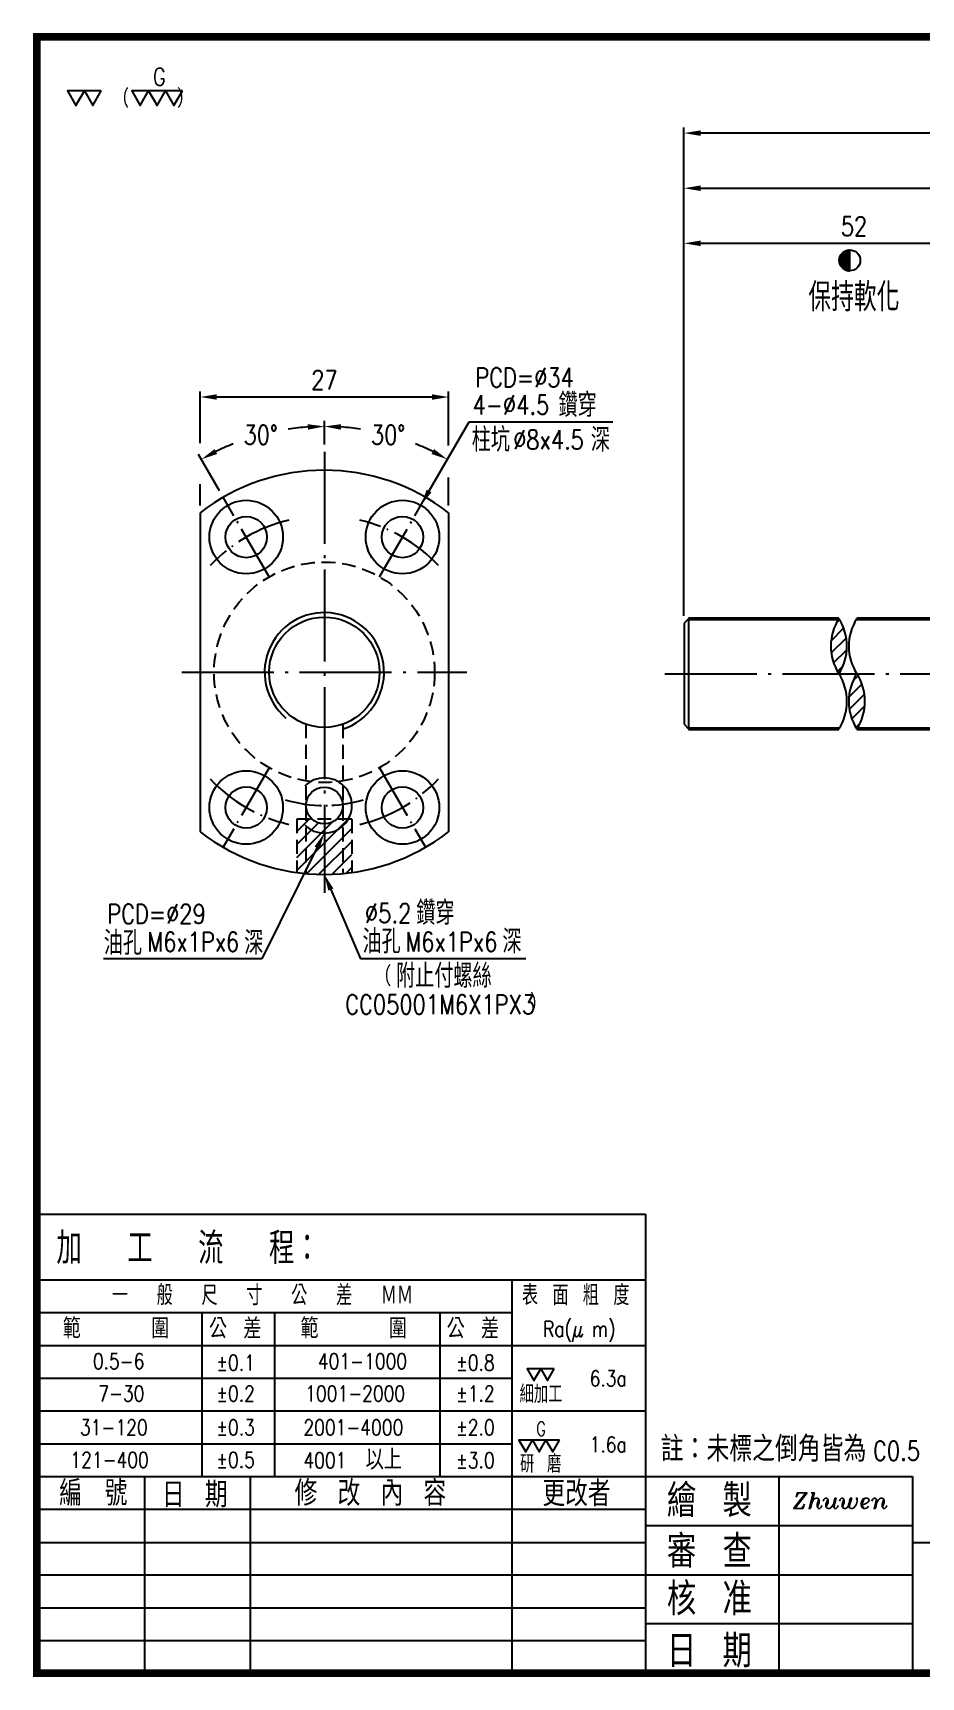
# Model space of a CAD drawing. Header units: millimetres. Extents: x 4928 to 5180, y 39 to 218.
# Drawn here: x 4927.5 to 5024.2, y 39.4 to 218.4 of the extents above; entities that cross this region are included whole.
import ezdxf
from ezdxf.enums import TextEntityAlignment as Align

# ---------------------------------------------------------------- set-up
doc = ezdxf.new("R2010")
doc.units = ezdxf.units.MM
doc.header["$LTSCALE"] = 10
doc.linetypes.add('C', pattern=[2.5625, 2, -0.25, 0.0625, -0.25])
doc.linetypes.add('H', pattern=[0.75, 0.5, -0.25])
doc.layers.get('0').update_dxf_attribs({"linetype": 'CONTINUOUS'})
doc.layers.get('DEFPOINTS').update_dxf_attribs({"linetype": 'CONTINUOUS'})
for name, color, linetype in [('04', 4, 'CONTINUOUS'), ('C', 1, 'C'), ('H', 5, 'H')]:
    doc.layers.add(name, color=color, linetype=linetype)
doc.layers.add('AM_0', color=7, linetype='CONTINUOUS', lineweight=50)
doc.layers.add('AM_5', color=3, linetype='CONTINUOUS', lineweight=25)
doc.styles.add('SIMPLEX', font='SIMPLEX.shx', dxfattribs={"width": 0.8, "height": 2.1, "bigfont": 'chineset.shx'})
doc.styles.get("Standard").update_dxf_attribs({"font": 'TXT', "width": 0.8, "bigfont": 'CHINESET'})
doc.styles.add('WW', font='ITALICT.SHX')
doc.dimstyles.new('STANDARD$0', dxfattribs={"dimscale": 0, "dimtxt": 2.1, "dimasz": 1.8, "dimexe": 0.6, "dimexo": 0.8, "dimgap": 0.8, "dimtad": 1, "dimdec": 3, "dimrnd": 0.0005, "dimdsep": 46, "dimtxsty": 'SIMPLEX', "dimcen": 0, "dimclrd": 6, "dimclre": 6, "dimclrt": 3, "dimadec": 1, "dimazin": 2, "dimtp": -0.1, "dimtm": 0.2, "dimtfac": 1, "dimtdec": 3, "dimtmove": 2, "dimatfit": 3, "dimfxl": 0, "dimtvp": 0.790698, "dimarcsym": 0})
doc.dimstyles.new('STANDARD$2', dxfattribs={"dimscale": 0, "dimtxt": 2.1, "dimasz": 1.8, "dimexe": 0.6, "dimexo": 0.8, "dimgap": 0.8, "dimtad": 0, "dimtih": 1, "dimtoh": 1, "dimdec": 3, "dimrnd": 0.0005, "dimdsep": 46, "dimtxsty": 'SIMPLEX', "dimcen": 0, "dimclrd": 6, "dimclre": 6, "dimclrt": 3, "dimadec": 1, "dimazin": 2, "dimtp": -0.1, "dimtm": 0.2, "dimtfac": 1, "dimtdec": 3, "dimtmove": 2, "dimatfit": 3, "dimfxl": 0, "dimtvp": 0.790698, "dimarcsym": 0})

# ---------------------------------------------------------------- blocks, each defined once
blk = doc.blocks.new('*D15')
at = {"color": 6, "lineweight": -2}
blk.add_line((5033.57, 195.48), (5000.17, 195.48), dxfattribs=at)
at = {"color": 6}
for points in [[(5000.17, 195.78), (5000.17, 195.18), (4998.37, 195.48)], [(5033.57, 195.78), (5033.57, 195.18), (5035.37, 195.48)]]:
    blk.add_solid(points, dxfattribs=at)
at = {"layer": 'DEFPOINTS', "color": 0}
for p in [(4998.37, 195.48), (4998.37, 154.12), (5035.37, 154.62)]:
    blk.add_point(p, dxfattribs=at)
at = {"color": 3, "insert": (5016.87, 197.33), "char_height": 2.1, "attachment_point": 5, "style": 'SIMPLEX'}
blk.add_mtext('52', dxfattribs=at)
blk = doc.blocks.new('*D19')
at = {"layer": 'AM_5', "color": 6, "lineweight": -2}
for p, q in [((4998.37, 154.92), (4998.37, 208.08)), ((5168.37, 153.77), (5168.37, 208.08)), ((5166.57, 207.48), (5000.17, 207.48))]:
    blk.add_line(p, q, dxfattribs=at)
at = {"layer": 'AM_5', "color": 6}
for points in [[(5000.17, 207.78), (5000.17, 207.18), (4998.37, 207.48)], [(5166.57, 207.78), (5166.57, 207.18), (5168.37, 207.48)]]:
    blk.add_solid(points, dxfattribs=at)
at = {"layer": 'DEFPOINTS', "color": 0}
for p in [(4998.37, 207.48), (4998.37, 154.12), (5168.37, 152.97)]:
    blk.add_point(p, dxfattribs=at)
at = {"layer": 'AM_5', "color": 3, "insert": (5083.37, 209.33), "char_height": 2.1, "attachment_point": 5, "style": 'SIMPLEX'}
blk.add_mtext('715', dxfattribs=at)
blk = doc.blocks.new('*D32')
at = {"color": 6, "lineweight": -2}
for p, q in [((4959.24, 173.58), (4959.24, 176.15)), ((4947.84, 168.53), (4945.55, 172.49))]:
    blk.add_line(p, q, dxfattribs=at)
for start, end in [(93.8531, 98.4391), (111.7699, 116.1469)]:
    blk.add_arc((4959.24, 148.78), 26.77, start, end, dxfattribs=at)
at = {"color": 6}
for points in [[(4957.43, 175.79), (4957.45, 175.19), (4959.24, 175.55)], [(4947.58, 172.55), (4947.3, 173.08), (4945.85, 171.97)]]:
    blk.add_solid(points, dxfattribs=at)
at = {"layer": 'DEFPOINTS', "color": 0}
for p in [(4954.59, 175.15), (4959.24, 172.78), (4948.24, 167.83), (4953.24, 159.17), (4959.24, 124.78)]:
    blk.add_point(p, dxfattribs=at)
at = {"color": 3, "insert": (4952.31, 174.64), "char_height": 2.1, "attachment_point": 5, "style": 'SIMPLEX'}
blk.add_mtext('30°', dxfattribs=at)
blk = doc.blocks.new('*D33')
at = {"color": 6, "lineweight": -2}
for p, q in [((4959.24, 173.58), (4959.24, 176.15)), ((4970.64, 168.53), (4972.92, 172.49))]:
    blk.add_line(p, q, dxfattribs=at)
for start, end in [(81.5609, 86.1469), (63.8531, 68.2301)]:
    blk.add_arc((4959.24, 148.78), 26.77, start, end, dxfattribs=at)
at = {"color": 6}
for points in [[(4961.03, 175.19), (4961.05, 175.79), (4959.24, 175.55)], [(4971.18, 173.08), (4970.9, 172.55), (4972.62, 171.97)]]:
    blk.add_solid(points, dxfattribs=at)
at = {"layer": 'DEFPOINTS', "color": 0}
for p in [(4968.4, 173.94), (4959.24, 172.78), (4970.24, 167.83), (4965.24, 159.17), (4959.24, 124.78)]:
    blk.add_point(p, dxfattribs=at)
at = {"color": 3, "insert": (4966.17, 174.64), "char_height": 2.1, "attachment_point": 5, "style": 'SIMPLEX'}
blk.add_mtext('30°', dxfattribs=at)
blk = doc.blocks.new('*D34')
at = {"layer": 'AM_5', "color": 6, "lineweight": -2}
for p, q in [((4945.74, 173.74), (4945.74, 179.35)), ((4972.74, 173.48), (4972.74, 179.35)), ((4970.94, 178.75), (4947.54, 178.75)), ((4945.74, 166.95), (4945.74, 169.26)), ((4972.74, 166.95), (4972.74, 169.99))]:
    blk.add_line(p, q, dxfattribs=at)
at = {"layer": 'AM_5', "color": 6}
for points in [[(4947.54, 179.05), (4947.54, 178.45), (4945.74, 178.75)], [(4970.94, 179.05), (4970.94, 178.45), (4972.74, 178.75)]]:
    blk.add_solid(points, dxfattribs=at)
at = {"layer": 'DEFPOINTS', "color": 0}
for p in [(4945.74, 178.75), (4945.74, 166.15), (4972.74, 166.15)]:
    blk.add_point(p, dxfattribs=at)
at = {"layer": 'AM_5', "color": 3, "insert": (4959.24, 180.6), "char_height": 2.1, "attachment_point": 5, "style": 'SIMPLEX'}
blk.add_mtext('27', dxfattribs=at)
blk = doc.blocks.new('*X4')
at = {"color": 0}
for p, q in [((509.01, 87.8), (512.19, 87.8)), ((509.05, 87.85), (512.19, 87.85)), ((509.09, 87.9), (512.19, 87.9)), ((509.13, 87.95), (512.19, 87.95)), ((509.18, 88), (512.19, 88)), ((509.22, 88.05), (512.19, 88.05)), ((509.27, 88.1), (512.19, 88.1)), ((509.31, 88.15), (512.19, 88.15)), ((509.36, 88.2), (512.19, 88.2)), ((509.41, 88.25), (512.19, 88.25)), ((509.47, 88.3), (512.19, 88.3)), ((509.52, 88.35), (512.19, 88.35)), ((509.58, 88.4), (512.19, 88.4)), ((509.64, 88.45), (512.19, 88.45)), ((509.7, 88.5), (512.19, 88.5)), ((509.76, 88.55), (512.19, 88.55)), ((509.83, 88.6), (512.19, 88.6)), ((509.9, 88.65), (512.19, 88.65)), ((509.97, 88.7), (512.19, 88.7)), ((510.05, 88.75), (512.19, 88.75)), ((510.13, 88.8), (512.19, 88.8)), ((510.22, 88.85), (512.19, 88.85)), ((510.31, 88.9), (512.19, 88.9)), ((510.41, 88.95), (512.19, 88.95)), ((510.51, 89), (512.19, 89)), ((510.62, 89.05), (512.19, 89.05)), ((510.75, 89.1), (512.19, 89.1)), ((510.89, 89.15), (512.19, 89.15)), ((511.04, 89.2), (512.19, 89.2)), ((511.22, 89.25), (512.19, 89.25)), ((511.45, 89.3), (512.19, 89.3)), ((511.81, 89.35), (512.19, 89.35)), ((508.19, 85.6), (512.19, 85.6)), ((508.19, 85.55), (512.19, 85.55)), ((508.19, 85.5), (512.19, 85.5)), ((508.19, 85.45), (512.19, 85.45)), ((508.19, 85.4), (512.19, 85.4)), ((508.19, 85.35), (512.19, 85.35)), ((508.19, 85.3), (512.19, 85.3)), ((508.19, 85.25), (512.19, 85.25)), ((508.19, 85.2), (512.19, 85.2)), ((508.19, 85.15), (512.19, 85.15)), ((508.2, 85.7), (512.19, 85.7)), ((508.2, 85.65), (512.19, 85.65)), ((508.2, 85.1), (512.19, 85.1)), ((508.2, 85.05), (512.19, 85.05)), ((508.2, 85), (512.19, 85)), ((508.21, 85.8), (512.19, 85.8)), ((508.21, 85.75), (512.19, 85.75)), ((508.21, 84.95), (512.19, 84.95)), ((508.21, 84.9), (512.19, 84.9)), ((508.22, 85.9), (512.19, 85.9)), ((508.22, 85.85), (512.19, 85.85)), ((508.22, 84.85), (512.19, 84.85)), ((508.23, 85.95), (512.19, 85.95)), ((508.23, 84.8), (512.19, 84.8)), ((508.23, 84.75), (512.19, 84.75)), ((508.24, 86), (512.19, 86)), ((508.24, 84.7), (512.19, 84.7)), ((508.25, 86.1), (512.19, 86.1)), ((508.25, 86.05), (512.19, 86.05)), ((508.25, 84.65), (512.19, 84.65)), ((508.26, 86.15), (512.19, 86.15)), ((508.26, 84.6), (512.19, 84.6)), ((508.27, 86.2), (512.19, 86.2)), ((508.27, 84.55), (512.19, 84.55)), ((508.28, 84.5), (512.19, 84.5)), ((508.29, 86.25), (512.19, 86.25)), ((508.29, 84.45), (512.19, 84.45)), ((508.3, 86.3), (512.19, 86.3)), ((508.31, 86.35), (512.19, 86.35)), ((508.31, 84.4), (512.19, 84.4)), ((508.32, 86.4), (512.19, 86.4)), ((508.32, 84.35), (512.19, 84.35)), ((508.33, 84.3), (512.19, 84.3)), ((508.34, 86.45), (512.19, 86.45)), ((508.35, 86.5), (512.19, 86.5)), ((508.35, 84.25), (512.19, 84.25)), ((508.36, 84.2), (512.19, 84.2)), ((508.37, 86.55), (512.19, 86.55)), ((508.38, 86.6), (512.19, 86.6)), ((508.38, 84.15), (512.19, 84.15)), ((508.39, 84.1), (512.19, 84.1)), ((508.4, 86.65), (512.19, 86.65)), ((508.41, 84.05), (512.19, 84.05)), ((508.42, 86.7), (512.19, 86.7)), ((508.43, 86.75), (512.19, 86.75)), ((508.43, 84), (512.19, 84)), ((508.45, 86.8), (512.19, 86.8)), ((508.45, 83.95), (512.19, 83.95)), ((508.47, 86.85), (512.19, 86.85)), ((508.47, 83.9), (512.19, 83.9)), ((508.49, 86.9), (512.19, 86.9)), ((508.49, 83.85), (512.19, 83.85)), ((508.51, 86.95), (512.19, 86.95)), ((508.51, 83.8), (512.19, 83.8)), ((508.53, 83.75), (512.19, 83.75)), ((508.54, 87), (512.19, 87)), ((508.55, 83.7), (512.19, 83.7)), ((508.56, 87.05), (512.19, 87.05)), ((508.57, 83.65), (512.19, 83.65)), ((508.58, 87.1), (512.19, 87.1)), ((508.6, 83.6), (512.19, 83.6)), ((508.61, 87.15), (512.19, 87.15)), ((508.62, 83.55), (512.19, 83.55)), ((508.63, 87.2), (512.19, 87.2)), ((508.65, 83.5), (512.19, 83.5)), ((508.66, 87.25), (512.19, 87.25)), ((508.68, 87.3), (512.19, 87.3)), ((508.68, 83.45), (512.19, 83.45)), ((508.7, 83.4), (512.19, 83.4)), ((508.71, 87.35), (512.19, 87.35)), ((508.73, 83.35), (512.19, 83.35)), ((508.74, 87.4), (512.19, 87.4)), ((508.76, 83.3), (512.19, 83.3)), ((508.77, 87.45), (512.19, 87.45)), ((508.79, 83.25), (512.19, 83.25)), ((508.8, 87.5), (512.19, 87.5)), ((508.83, 87.55), (512.19, 87.55)), ((508.83, 83.2), (512.19, 83.2)), ((508.86, 83.15), (512.19, 83.15)), ((508.87, 87.6), (512.19, 87.6)), ((508.89, 83.1), (512.19, 83.1)), ((508.9, 87.65), (512.19, 87.65)), ((508.93, 83.05), (512.19, 83.05)), ((508.94, 87.7), (512.19, 87.7)), ((508.96, 83), (512.19, 83)), ((508.97, 87.75), (512.19, 87.75)), ((509, 82.95), (512.19, 82.95)), ((509.04, 82.9), (512.19, 82.9)), ((509.08, 82.85), (512.19, 82.85)), ((509.12, 82.8), (512.19, 82.8)), ((509.16, 82.75), (512.19, 82.75)), ((509.21, 82.7), (512.19, 82.7)), ((509.25, 82.65), (512.19, 82.65)), ((509.3, 82.6), (512.19, 82.6)), ((509.35, 82.55), (512.19, 82.55)), ((509.4, 82.5), (512.19, 82.5)), ((509.45, 82.45), (512.19, 82.45)), ((509.5, 82.4), (512.19, 82.4)), ((509.56, 82.35), (512.19, 82.35)), ((509.62, 82.3), (512.19, 82.3)), ((509.68, 82.25), (512.19, 82.25)), ((509.74, 82.2), (512.19, 82.2)), ((509.81, 82.15), (512.19, 82.15)), ((509.88, 82.1), (512.19, 82.1)), ((509.95, 82.05), (512.19, 82.05)), ((510.03, 82), (512.19, 82)), ((510.11, 81.95), (512.19, 81.95)), ((510.19, 81.9), (512.19, 81.9)), ((510.28, 81.85), (512.19, 81.85)), ((510.38, 81.8), (512.19, 81.8)), ((510.48, 81.75), (512.19, 81.75)), ((510.59, 81.7), (512.19, 81.7)), ((510.71, 81.65), (512.19, 81.65)), ((510.84, 81.6), (512.19, 81.6)), ((510.99, 81.55), (512.19, 81.55)), ((511.17, 81.5), (512.19, 81.5)), ((511.38, 81.45), (512.19, 81.45)), ((511.68, 81.4), (512.19, 81.4))]:
    blk.add_line(p, q, dxfattribs=at)
blk = doc.blocks.new('*D36')
at = {"layer": 'AM_5', "color": 6, "lineweight": -2}
for p, q in [((4998.37, 154.92), (4998.37, 202.08)), ((5000.17, 201.48), (5148.57, 201.48)), ((5150.37, 154.92), (5150.37, 202.08))]:
    blk.add_line(p, q, dxfattribs=at)
at = {"layer": 'AM_5', "color": 6}
for points in [[(5000.17, 201.78), (5000.17, 201.18), (4998.37, 201.48)], [(5148.57, 201.78), (5148.57, 201.18), (5150.37, 201.48)]]:
    blk.add_solid(points, dxfattribs=at)
at = {"layer": 'DEFPOINTS', "color": 0}
for p in [(5150.37, 201.48), (4998.37, 154.12), (5150.37, 154.12)]:
    blk.add_point(p, dxfattribs=at)
at = {"layer": 'AM_5', "color": 3, "insert": (5074.37, 203.33), "char_height": 2.1, "attachment_point": 5, "style": 'SIMPLEX'}
blk.add_mtext('677', dxfattribs=at)

msp = doc.modelspace()

# ---------------------------------------------------------------- hatches: boundary and pattern name
at = {"layer": '04', "ltscale": 0.3}
h = msp.add_hatch(dxfattribs=at)
h.set_pattern_fill('ANSI31', color=256, scale=0.3, style=0)
h.set_pattern_definition([(45, (-41.6878, -1.9799), (-0.67351921, 0.67351921), [])])
h.paths.add_polyline_path([(5015.2217, 148.6186, 0.29059164), (5015.2217, 154.6186, 0.29059164)])
h.paths.add_polyline_path([(5017.1771, 142.6186, 0.29059164), (5017.1771, 148.6186, 0.29059164)])
at = {"layer": 'AM_5'}
h = msp.add_hatch(dxfattribs=at)
h.set_pattern_fill('_USER', color=256, angle=45, style=0, pattern_type=0)
h.set_pattern_definition([(45, (5047.1153, 148.7814), (-0.707107, 0.707107), [])])
h.paths.add_polyline_path([(4962.2392, 132.7814), (4961.8373, 132.7814, -0.07953455), (4961.2392, 132.0454), (4961.2392, 126.8725, 0.01143926), (4962.2392, 126.9869)])
h.paths.add_polyline_path([(4961.2392, 132.0454, -0.18448309), (4959.2392, 131.2814), (4959.2392, 126.7814, 0.02276262), (4961.2392, 126.8725)])
h.paths.add_polyline_path([(4961.2392, 132.0454), (4961.2392, 132.7814), (4960.5621, 132.7814, -0.18267581), (4959.2392, 132.2814), (4959.2392, 131.2814, 0.18448309)])
h.paths.add_polyline_path([(4961.8373, 132.7814), (4961.2392, 132.7814), (4961.2392, 132.0454, 0.07953455)])
h.paths.add_polyline_path([(4959.2392, 132.2814, -0.18267581), (4957.9164, 132.7814), (4957.2392, 132.7814), (4957.2392, 132.0454, 0.18448309), (4959.2392, 131.2814)])
h.paths.add_polyline_path([(4957.2392, 132.7814), (4956.2392, 132.7814), (4956.2392, 126.9869, 0.00938325), (4957.0591, 126.8897), (4957.2392, 127.2525)])
h.paths.add_polyline_path([(4959.2392, 131.2814, -0.18448309), (4957.2392, 132.0454), (4957.2392, 126.8725, 0.02276262), (4959.2392, 126.7814)])

# ---------------------------------------------------------------- linework, layer by layer
at = {"color": 0}
msp.add_line((5016.4109, 192.4854), (5016.4109, 194.77), dxfattribs=at)
at = {"color": 6}
for p, q in [((4970.6398, 168.5232), (4974.9973, 176.0481)), ((4974.9973, 176.0481), (4990.6345, 176.0481)), ((4958.4389, 129.6692), (4952.4455, 117.5957)), ((4959.9462, 125.1261), (4963.1623, 117.5957)), ((4952.4455, 117.5957), (4935.1913, 117.5957)), ((4981.1688, 117.5957), (4963.1623, 117.5957))]:
    msp.add_line(p, q, dxfattribs=at)
for p, q in [((4945.7392, 166.1524), (4945.7392, 131.4105)), ((4972.7392, 166.1524), (4972.7392, 131.4105)), ((4998.8711, 154.6186), (4998.3711, 154.1186)), ((4998.3711, 154.1186), (4998.3711, 143.1186)), ((4998.8711, 154.6186), (4998.8711, 142.6186)), ((4998.3711, 143.1186), (4998.8711, 142.6186))]:
    msp.add_line(p, q)
at = {"color": 3}
for p, q in [((4927.9454, 89.7854), (4994.1645, 89.7854)), ((4994.1645, 89.7854), (4994.1645, 39.8095)), ((4927.9454, 82.646), (4994.1645, 82.646)), ((4979.6563, 82.646), (4979.6563, 39.8095)), ((4927.9454, 79.0762), (4979.6563, 79.0762)), ((4945.9547, 61.2277), (4945.9547, 79.0762)), ((4953.8008, 79.0762), (4953.8008, 61.2277)), ((4971.8029, 79.0762), (4971.8029, 61.2277)), ((4927.9454, 75.5065), (4994.1645, 75.5065)), ((4927.9454, 71.9368), (4979.6563, 71.9368)), ((4927.9454, 68.3671), (4994.1645, 68.3671)), ((4927.9454, 64.7974), (4979.6563, 64.7974)), ((4927.9454, 61.2277), (5023.2488, 61.2277)), ((4939.6714, 61.2277), (4939.6714, 39.5964)), ((4951.1709, 61.2277), (4951.1709, 39.5964)), ((5008.7066, 61.2277), (5008.7066, 39.8095)), ((5023.2488, 61.2277), (5023.2488, 39.8095)), ((4927.9454, 57.658), (4994.1645, 57.658)), ((4994.1645, 55.8956), (5023.2488, 55.8956)), ((4927.9454, 54.0505), (4994.1645, 54.0505)), ((5023.2488, 54.0505), (5179.4326, 54.0505)), ((4927.9454, 50.5186), (5023.2488, 50.5186)), ((4927.9454, 46.9489), (4994.1645, 46.9489)), ((4994.1645, 45.2313), (5023.2488, 45.2313)), ((4927.9454, 43.3792), (4994.1645, 43.3792))]:
    msp.add_line(p, q, dxfattribs=at)
at = {"const_width": 0.8361}
msp.add_lwpolyline([(4927.9454, 39.8095), (5179.4326, 39.8095), (5179.4326, 217.9731), (4927.9454, 217.9731)], close=True, dxfattribs=at)
for points in [[(4933.1265, 212.0668), (4931.2881, 212.0668), (4932.2073, 210.4747)], [(4934.965, 212.0668), (4933.1265, 212.0668), (4934.0458, 210.4747)], [(4940.1159, 212.0668), (4938.2775, 212.0668), (4939.1967, 210.4747)], [(4941.9543, 212.0668), (4940.1159, 212.0668), (4941.0351, 210.4747)], [(4943.7928, 212.0668), (4941.9543, 212.0668), (4942.8735, 210.4747)]]:
    msp.add_lwpolyline(points, close=True)
at = {"color": 3}
for points in [[(4982.7763, 72.9607), (4981.3056, 72.9607), (4982.041, 71.687)], [(4984.2471, 72.9607), (4982.7763, 72.9607), (4983.5117, 71.687)], [(4981.8826, 65.179), (4980.4118, 65.179), (4981.1472, 63.9053)], [(4983.3533, 65.179), (4981.8826, 65.179), (4982.6179, 63.9053)], [(4984.824, 65.179), (4983.3533, 65.179), (4984.0887, 63.9053)]]:
    msp.add_lwpolyline(points, close=True, dxfattribs=at)
at = {"color": 0}
msp.add_circle((5016.4109, 193.6277), 1.1423, dxfattribs=at)
for centre, radius in [((4950.7392, 163.5039), 4), ((4967.7392, 163.5039), 4), ((4950.7392, 163.5039), 2.25), ((4967.7392, 163.5039), 2.25), ((4959.2392, 148.7814), 6), ((4950.7392, 134.059), 4), ((4967.7392, 134.059), 4), ((4950.7392, 134.059), 2.25), ((4959.2392, 134.2814), 2), ((4967.7392, 134.059), 2.25)]:
    msp.add_circle(centre, radius)
for centre, radius, start, end in [((4959.2392, 148.7814), 22, 52.147097, 127.852903), ((5019.9477, 151.6186), 5.5978, 147.593154, 212.406846), ((5010.4957, 151.6186), 5.5978, 327.593154, 32.406846), ((5021.9031, 151.6186), 5.5978, 147.593154, 212.406846), ((5010.4957, 145.6186), 5.5978, 327.593154, 32.406846), ((5021.9031, 145.6186), 5.5978, 147.593154, 212.406846), ((5012.4512, 145.6186), 5.5978, 327.593154, 32.406846), ((4959.2392, 148.7814), 22, 232.147097, 307.852903)]:
    msp.add_arc(centre, radius, start, end)
at = {"color": 6}
for points in [[(4970.8995, 168.3729), (4970.3802, 168.6736), (4969.7378, 166.9655)], [(4958.1702, 129.8026), (4958.7076, 129.5358), (4959.2392, 131.2814)], [(4959.6703, 125.0083), (4960.2221, 125.2439), (4959.2392, 126.7814)]]:
    msp.add_solid(points, dxfattribs=at)
at = {"layer": '04'}
for centre, radius, start, end in [((4959.2392, 148.7814), 6.5, 287.668171, 229.977636), ((4959.2392, 134.2814), 3, 225, 135)]:
    msp.add_arc(centre, radius, start, end, dxfattribs=at)
at = {"layer": 'AM_0'}
for p, q in [((4998.8711, 154.6186), (5015.2217, 154.6186)), ((5017.1771, 154.6186), (5055.4845, 154.6186)), ((4998.8711, 142.6186), (5015.2217, 142.6186)), ((5017.1771, 142.6186), (5055.4845, 142.6186))]:
    msp.add_line(p, q, dxfattribs=at)
at = {"layer": 'C', "ltscale": 0.5}
for p, q in [((4959.2392, 172.7814), (4959.2392, 124.7814)), ((4943.7392, 148.7814), (4974.7392, 148.7814)), ((4996.2784, 148.6186), (5172.1562, 148.6186))]:
    msp.add_line(p, q, dxfattribs=at)
at = {"layer": 'C', "ltscale": 0.3}
for p, q in [((4953.2392, 159.1737), (4948.2392, 167.834)), ((4965.2392, 159.1737), (4970.2392, 167.834)), ((4953.2392, 138.3891), (4948.2392, 129.7289)), ((4965.2392, 138.3891), (4970.2392, 129.7289))]:
    msp.add_line(p, q, dxfattribs=at)
for start, end in [(103.086961, 136.913039), (43.086961, 76.913039), (223.086961, 256.913039), (283.086961, 316.913039)]:
    msp.add_arc((4959.2392, 148.7814), 17, start, end, dxfattribs=at)
at = {"layer": 'C', "ltscale": 0.2}
msp.add_arc((4959.2392, 148.7814), 14.5, 253.014065, 286.985935, dxfattribs=at)
at = {"layer": 'H', "ltscale": 0.3}
for p, q in [((4957.2392, 143.1246), (4957.2392, 126.8725)), ((4961.2392, 143.1246), (4961.2392, 126.8725)), ((4962.2392, 132.7814), (4956.2392, 132.7814)), ((4956.2392, 132.7814), (4956.2392, 126.9869)), ((4962.2392, 132.7814), (4962.2392, 126.9869))]:
    msp.add_line(p, q, dxfattribs=at)
msp.add_circle((4959.2392, 148.7814), 12, dxfattribs=at)

# ---------------------------------------------------------------- block references
at = {"color": 0, "xscale": 0.2855765861240229, "yscale": 0.2855765861240229, "zscale": 0.2855765861240229}
msp.add_blockref('*X4', (4870.1423, 169.2487), dxfattribs=at)

# ---------------------------------------------------------------- texts
at = {"style": 'SIMPLEX', "width": 0.8}
for s, height, p in [('G', 1.9174, (4940.5913, 213.6049)), ('(      )', 1.44044, (4937.2933, 211.4655)), ('保持軟化', 3.1, (5011.8991, 189.6272))]:
    msp.add_text(s, height=height, dxfattribs=at).set_placement(p, align=Align.MIDDLE_LEFT)
at = {"color": 3}
for s, height, width, p in [('加  工  流  程：', 3.462416, 0.8, (4930.0875, 84.356)), ('一  般  尺  寸  公  差  ＭＭ', 2.191133, 0.8, (4936.1152, 79.8817)), ('表 面 粗 度', 2.19113, 0.8, (4980.739, 79.8817)), ('範    圍', 2.19312, 0.9, (4930.764, 76.255)), ('公 差', 2.19312, 0.9, (4946.6811, 76.255)), ('範    圍', 2.19312, 0.9, (4956.6303, 76.255)), ('公 差', 2.19312, 0.9, (4972.5473, 76.255)), ('細加工', 1.93895, 0.8, (4980.4853, 69.2332)), ('以上', 2.19312, 0.9, (4963.7276, 61.9762)), ('研 磨', 1.93895, 0.8, (4980.5371, 61.6457)), ('編\u3000號^J', 2.74685, 0.9, (4930.3913, 58.0419)), ('日 期', 2.74685, 0.9, (4941.5655, 57.8758)), ('修 改 內 容', 2.74685, 0.9, (4956.0001, 58.0382)), ('更改者', 2.74685, 0.9, (4982.9704, 57.9964)), ('繪 製', 3.55475, 0.9, (4996.508, 56.8175)), ('審 查', 3.55475, 0.9, (4996.508, 51.2933)), ('核 准', 3.55475, 0.9, (4996.508, 46.1287)), ('日 期', 3.55475, 0.9, (4996.5018, 40.4485))]:
    msp.add_text(s, height=height, dxfattribs=dict(at, width=width)).set_placement(p)
at = {"color": 3, "style": 'SIMPLEX', "width": 0.8}
for s, p in [('Ra(μ m)', (4983.0409, 76.4505)), ('0.5-6', (4934.0556, 72.9299)), ('%%p0.1', (4947.4725, 72.77)), ('401-1000', (4958.5442, 72.9299)), ('%%p0.8', (4973.5661, 72.77)), ('6.3a', (4988.1083, 71.0542)), ('7-30', (4934.6397, 69.4123)), ('%%p0.2', (4947.4725, 69.4123)), ('1001-2000', (4957.1618, 69.4123)), ('%%p1.2', (4973.5661, 69.4123)), ('31-120', (4932.6538, 65.7166)), ('%%p0.3', (4947.4725, 65.7166)), ('2001-4000', (4956.9621, 65.7166)), ('%%p2.0', (4973.5661, 65.7166)), ('1.6a', (4988.1083, 63.8627)), ('121-400', (4931.6091, 62.1915)), ('%%p0.5', (4947.4725, 62.1915)), ('4001', (4956.9621, 62.1469)), ('%%p3.0', (4973.5661, 62.1469))]:
    msp.add_text(s, height=1.70368, dxfattribs=at).set_placement(p)
msp.add_text('G', height=1.5339, dxfattribs=at).set_placement((4982.2629, 66.4094), align=Align.MIDDLE_LEFT)
at = {"width": 0.9}
msp.add_text('註：未標之倒角皆為', height=2.76301, dxfattribs=at).set_placement((4995.8369, 62.8553))
at = {"style": 'SIMPLEX', "width": 0.8}
msp.add_text('C0.5', height=2.1, dxfattribs=at).set_placement((5018.9382, 62.9861))
at = {"color": 3, "style": 'WW'}
msp.add_text('Zhuwen', height=1.7171, dxfattribs=at).set_placement((5010.2138, 57.7397))
at = {"color": 3, "style": 'SIMPLEX'}
for s, insert, char_height, attachment_point in [('PCD=%%C34', (4975.6548, 179.8275), 2.1, 7), ('鑽穿', (4984.7202, 176.5773), 2.6, 7), ('4-%%C4.5', (4975.3622, 176.8481), 2.1, 7), ('柱坑', (4975.2785, 172.7872), 2.6, 7), ('深', (4988.2291, 172.7872), 2.6, 7), ('%%C8x4.5', (4979.7766, 173.057), 2.1, 7), ('油孔', (4935.2282, 118.0211), 2.6, 7), ('M6x1Px6', (4949.9773, 118.3957), 2.1, 9), ('深', (4950.5217, 118.0211), 2.6, 7), ('油孔', (4963.3781, 118.1779), 2.6, 7), ('M6x1Px6', (4978.0664, 118.3957), 2.1, 9), ('深', (4978.6109, 118.1779), 2.6, 7)]:
    msp.add_mtext(s, dxfattribs=dict(at, insert=insert, char_height=char_height, attachment_point=attachment_point))
at = {"style": 'SIMPLEX'}
for s, insert, char_height, attachment_point in [('%%C5.2', (4968.7008, 121.5012), 2.1, 9), ('鑽穿', (4969.2452, 121.2835), 2.6, 7), ('(      ', (4966.1509, 115.6609), 1.536, 5), ('附止付螺絲', (4967.0434, 114.4285), 2.6, 7), ('CC05001M6X1PX3', (4982.1638, 111.565), 2.1, 9), ('      )', (4979.4325, 112.6482), 1.536, 5)]:
    msp.add_mtext(s, dxfattribs=dict(at, insert=insert, char_height=char_height, attachment_point=attachment_point))
at = {"layer": 'AM_5', "color": 3, "style": 'SIMPLEX', "width": 0.8}
msp.add_text('PCD=%%C29', height=2.1, dxfattribs=at).set_placement((4935.6106, 121.4226))

# ---------------------------------------------------------------- dimensions: what is measured, and where the dimension line sits
dim = msp.add_linear_dim(base=(4998.3711, 195.4783), p1=(5035.3711, 154.6186), p2=(4998.3711, 154.1186), text='52', dimstyle='STANDARD$0', override={"dimscale": 1, "dimrnd": 0, "dimse1": 1, "dimse2": 1, "dimadec": 3, "dimtmove": 0})
dim.commit()
dim.dimension.update_dxf_attribs({"geometry": '*D15', "text_midpoint": (5016.8711, 197.3283)})
for base, line2, picture, middle in [((4954.5905, 175.1458), ((4953.2392, 159.1737), (4948.2392, 167.834)), '*D32', (4952.3104, 174.6403)), ((4968.3955, 173.9381), ((4965.2392, 159.1737), (4970.2392, 167.834)), '*D33', (4966.1681, 174.6403))]:
    dim = msp.add_angular_dim_2l(base=base, line1=((4959.2392, 172.7814), (4959.2392, 124.7814)), line2=line2, dimstyle='STANDARD$2', override={"dimscale": 1, "dimrnd": 0, "dimadec": 3, "dimtmove": 0, "dimarcsym": 1})
    dim.commit()
    dim.dimension.update_dxf_attribs({"geometry": picture, "text_midpoint": middle})
at = {"layer": 'AM_5'}
for base, p1, p2, text, override, picture, middle in [((4998.3711, 207.4783), (5168.3711, 152.9686), (4998.3711, 154.1186), '715', {"dimscale": 1, "dimrnd": 0, "dimadec": 3, "dimtmove": 0}, '*D19', (5083.3711, 209.3283)), ((5150.3711, 201.4786), (4998.3711, 154.1186), (5150.3711, 154.1186), '677', {"dimscale": 1, "dimrnd": 0, "dimadec": 3, "dimtmove": 0, "dimarcsym": 1}, '*D36', (5074.3711, 203.3286))]:
    dim = msp.add_linear_dim(base=base, p1=p1, p2=p2, text=text, dimstyle='STANDARD$0', override=override, dxfattribs=at)
    dim.commit()
    dim.dimension.update_dxf_attribs({"geometry": picture, "text_midpoint": middle})
dim = msp.add_linear_dim(base=(4945.7392, 178.7524), p1=(4972.7392, 166.1524), p2=(4945.7392, 166.1524), dimstyle='STANDARD$0', override={"dimscale": 1, "dimrnd": 0, "dimadec": 3, "dimtmove": 0}, dxfattribs=at)
dim.commit()
dim.dimension.update_dxf_attribs({"geometry": '*D34', "text_midpoint": (4959.2392, 180.6024)})

doc.saveas('drawing.dxf')
